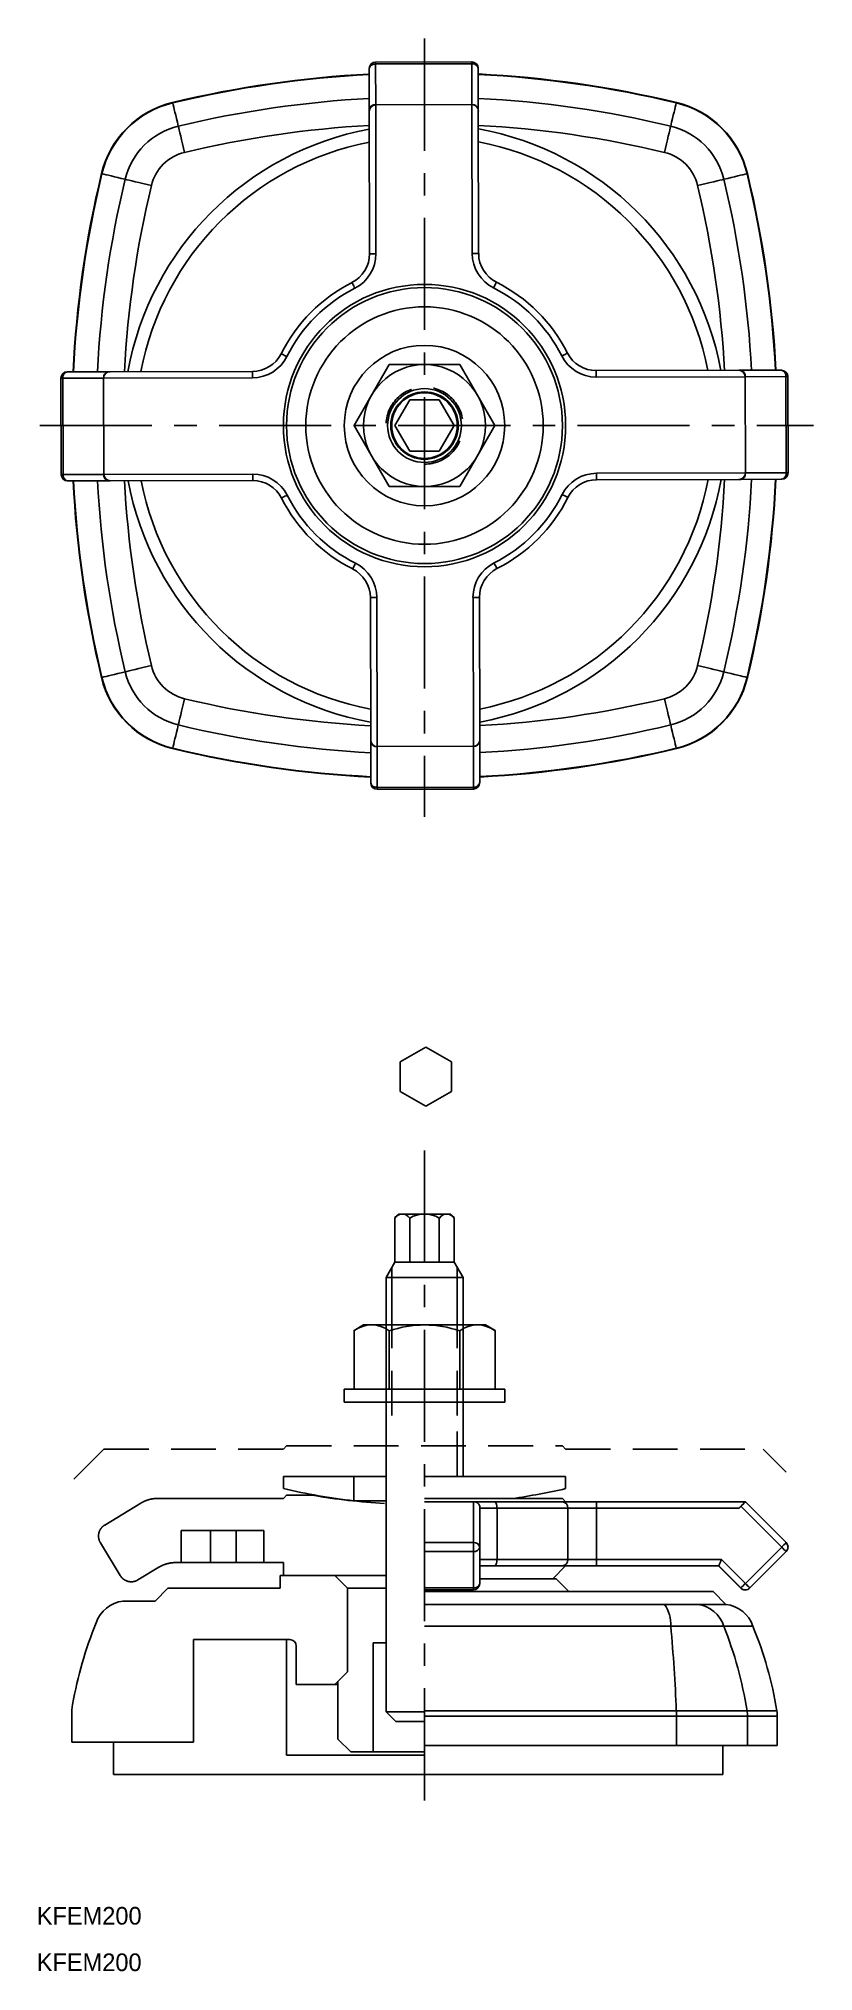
# Model space of a CAD drawing. Extents: x 15 to 235, y 13 to 561.
import ezdxf

# ---------------------------------------------------------------- set-up
doc = ezdxf.new("R2010")
doc.units = 0
doc.linetypes.add('CENTER', pattern=[50.8, 31.75, -6.35, 6.35, -6.35])
doc.linetypes.add('DASHED', pattern=[19.05, 12.7, -6.35])
doc.layers.get('0').update_dxf_attribs({"linetype": 'CONTINUOUS'})
doc.layers.add('CENTER', color=1, linetype='CENTER')
doc.styles.get("Standard").update_dxf_attribs({"font": 'txt', "oblique": 10})

msp = doc.modelspace()

# ---------------------------------------------------------------- linework, layer by layer
at = {"color": 7, "linetype": 'CONTINUOUS'}
for p, q in [((137.7, 554.39), (110.43, 554.32)), ((110.43, 554.29), (110.43, 554.32)), ((110.43, 554.19), (110.43, 554.29)), ((110.43, 554.02), (110.43, 554.19)), ((110.43, 553.79), (110.43, 554.02)), ((137.7, 553.85), (110.43, 553.79)), ((110.43, 553.79), (110.46, 542.22)), ((137.7, 554.35), (137.7, 554.39)), ((137.7, 554.25), (137.7, 554.35)), ((137.7, 554.08), (137.7, 554.25)), ((137.7, 553.85), (137.7, 554.08)), ((137.73, 542.28), (137.7, 553.85)), ((108.64, 540.93), (108.62, 552.5)), ((139.53, 552.57), (139.55, 541)), ((52.9, 542.88), (52.9, 542.88)), ((52.9, 542.88), (52.9, 542.88)), ((52.9, 542.88), (52.91, 542.87)), ((52.91, 542.87), (52.91, 542.85)), ((52.91, 542.85), (52.91, 542.84)), ((52.91, 542.84), (52.92, 542.82)), ((52.92, 542.82), (52.93, 542.79)), ((52.93, 542.79), (52.93, 542.76)), ((52.93, 542.76), (53.06, 542.23)), ((53.06, 542.23), (53.21, 541.6)), ((137.73, 542.28), (110.46, 542.22)), ((110.46, 542.22), (110.55, 500.02)), ((137.83, 500.08), (137.73, 542.28)), ((195.54, 542.23), (195.39, 541.6)), ((195.67, 542.76), (195.54, 542.23)), ((195.68, 542.82), (195.67, 542.79)), ((195.67, 542.79), (195.67, 542.76)), ((195.69, 542.85), (195.68, 542.84)), ((195.68, 542.84), (195.68, 542.82)), ((195.7, 542.88), (195.69, 542.88)), ((195.69, 542.88), (195.69, 542.87)), ((195.69, 542.87), (195.69, 542.85)), ((195.7, 542.88), (195.7, 542.88)), ((53.21, 541.6), (53.38, 540.9)), ((53.38, 540.9), (53.57, 540.11)), ((53.57, 540.11), (53.78, 539.25)), ((53.78, 539.25), (54, 538.3)), ((54, 538.3), (54.25, 537.27)), ((54.25, 537.27), (54.52, 536.17)), ((108.64, 540.4), (108.64, 540.93)), ((108.74, 500.02), (108.64, 540.4)), ((139.55, 540.47), (139.55, 541)), ((139.55, 540.47), (139.64, 500.09)), ((194.35, 537.27), (194.08, 536.17)), ((194.59, 538.3), (194.35, 537.27)), ((194.82, 539.25), (194.59, 538.3)), ((195.03, 540.11), (194.82, 539.25)), ((195.22, 540.9), (195.03, 540.11)), ((195.39, 541.6), (195.22, 540.9)), ((54.52, 536.17), (54.63, 535.69)), ((54.63, 535.69), (54.79, 535.05)), ((54.79, 535.05), (54.98, 534.26)), ((54.98, 534.26), (55.2, 533.34)), ((55.2, 533.34), (55.45, 532.3)), ((55.45, 532.3), (55.72, 531.18)), ((193.15, 532.3), (192.88, 531.18)), ((193.4, 533.34), (193.15, 532.3)), ((193.62, 534.26), (193.4, 533.34)), ((193.81, 535.05), (193.62, 534.26)), ((193.97, 535.69), (193.81, 535.05)), ((194.08, 536.17), (193.97, 535.69)), ((55.72, 531.18), (56, 529.98)), ((56, 529.98), (56.3, 528.74)), ((192.6, 529.98), (192.3, 528.74)), ((192.88, 531.18), (192.6, 529.98)), ((32.76, 522.74), (32.76, 522.74)), ((32.76, 522.74), (32.76, 522.74)), ((32.76, 522.74), (32.77, 522.73)), ((32.77, 522.73), (32.79, 522.73)), ((32.79, 522.73), (32.8, 522.73)), ((32.8, 522.73), (32.82, 522.72)), ((32.82, 522.72), (32.85, 522.72)), ((32.85, 522.72), (32.88, 522.71)), ((32.88, 522.71), (33.42, 522.58)), ((33.42, 522.58), (34.04, 522.43)), ((34.04, 522.43), (34.74, 522.26)), ((34.74, 522.26), (35.53, 522.07)), ((35.53, 522.07), (36.4, 521.86)), ((36.4, 521.86), (37.34, 521.64)), ((37.34, 521.64), (38.37, 521.39)), ((38.37, 521.39), (39.47, 521.12)), ((39.47, 521.12), (39.95, 521.01)), ((39.95, 521.01), (40.6, 520.86)), ((40.6, 520.86), (41.38, 520.67)), ((41.38, 520.67), (42.31, 520.44)), ((42.31, 520.44), (43.34, 520.2)), ((206.29, 520.44), (205.26, 520.2)), ((207.21, 520.67), (206.29, 520.44)), ((208, 520.86), (207.21, 520.67)), ((208.64, 521.01), (208, 520.86)), ((209.12, 521.12), (208.64, 521.01)), ((210.23, 521.39), (209.12, 521.12)), ((211.26, 521.64), (210.23, 521.39)), ((212.2, 521.86), (211.26, 521.64)), ((213.07, 522.07), (212.2, 521.86)), ((213.86, 522.26), (213.07, 522.07)), ((214.56, 522.43), (213.86, 522.26)), ((215.18, 522.58), (214.56, 522.43)), ((215.72, 522.71), (215.18, 522.58)), ((215.75, 522.72), (215.72, 522.71)), ((215.77, 522.72), (215.75, 522.72)), ((215.79, 522.73), (215.77, 522.72)), ((215.81, 522.73), (215.79, 522.73)), ((215.82, 522.73), (215.81, 522.73)), ((215.83, 522.74), (215.82, 522.73)), ((215.84, 522.74), (215.83, 522.74)), ((215.84, 522.74), (215.84, 522.74)), ((43.34, 520.2), (44.47, 519.93)), ((44.47, 519.93), (45.66, 519.64)), ((45.66, 519.64), (46.9, 519.34)), ((202.94, 519.64), (201.7, 519.34)), ((204.13, 519.93), (202.94, 519.64)), ((205.26, 520.2), (204.13, 519.93)), ((108.74, 500.02), (108.77, 500.02)), ((108.77, 500.02), (108.87, 500.02)), ((108.87, 500.02), (109.04, 500.02)), ((109.04, 500.02), (109.27, 500.02)), ((109.27, 500.02), (109.54, 500.02)), ((109.54, 500.02), (109.86, 500.02)), ((109.86, 500.02), (110.2, 500.02)), ((110.2, 500.02), (110.55, 500.02)), ((138.18, 500.08), (137.83, 500.08)), ((138.52, 500.08), (138.18, 500.08)), ((138.84, 500.09), (138.52, 500.08)), ((139.11, 500.09), (138.84, 500.09)), ((139.34, 500.09), (139.11, 500.09)), ((139.51, 500.09), (139.34, 500.09)), ((139.61, 500.09), (139.51, 500.09)), ((139.64, 500.09), (139.61, 500.09)), ((103.75, 491.89), (103.77, 491.86)), ((103.77, 491.86), (103.82, 491.76)), ((103.82, 491.76), (103.89, 491.61)), ((103.89, 491.61), (103.99, 491.41)), ((103.99, 491.41), (104.12, 491.17)), ((104.12, 491.17), (104.26, 490.89)), ((104.26, 490.89), (104.41, 490.58)), ((104.41, 490.58), (104.58, 490.27)), ((144.01, 490.67), (143.85, 490.35)), ((144.16, 490.98), (144.01, 490.67)), ((144.3, 491.26), (144.16, 490.98)), ((144.42, 491.5), (144.3, 491.26)), ((144.53, 491.71), (144.42, 491.5)), ((144.6, 491.86), (144.53, 491.71)), ((144.65, 491.95), (144.6, 491.86)), ((144.66, 491.98), (144.65, 491.95)), ((83.66, 471.71), (83.69, 471.69)), ((83.69, 471.69), (83.78, 471.64)), ((83.78, 471.64), (83.94, 471.57)), ((83.94, 471.57), (84.14, 471.47)), ((84.14, 471.47), (84.38, 471.34)), ((84.38, 471.34), (84.66, 471.2)), ((84.66, 471.2), (84.97, 471.05)), ((84.97, 471.05), (85.29, 470.89)), ((163.54, 471.23), (163.22, 471.07)), ((163.84, 471.38), (163.54, 471.23)), ((164.12, 471.52), (163.84, 471.38)), ((164.37, 471.65), (164.12, 471.52)), ((164.57, 471.75), (164.37, 471.65)), ((164.72, 471.83), (164.57, 471.75)), ((164.81, 471.87), (164.72, 471.83)), ((164.85, 471.89), (164.81, 471.87)), ((23.07, 466.57), (34.64, 466.59)), ((35.17, 466.6), (34.64, 466.59)), ((35.17, 466.6), (75.55, 466.69)), ((75.55, 466.69), (75.55, 466.65)), ((75.55, 466.65), (75.55, 466.55)), ((75.55, 466.55), (75.55, 466.38)), ((75.55, 466.38), (75.56, 466.15)), ((75.56, 466.15), (75.56, 465.88)), ((75.56, 465.88), (75.56, 465.56)), ((75.56, 465.56), (75.56, 465.22)), ((114.32, 468.62), (104.35, 451.34)), ((134.27, 468.62), (114.32, 468.62)), ((144.25, 451.34), (134.27, 468.62)), ((172.98, 466.91), (213.36, 467)), ((172.98, 466.91), (172.98, 466.87)), ((172.98, 466.87), (172.98, 466.77)), ((172.98, 466.77), (172.98, 466.6)), ((172.98, 466.6), (172.98, 466.37)), ((172.98, 466.37), (172.98, 466.1)), ((172.98, 466.1), (172.98, 465.78)), ((172.98, 465.78), (172.98, 465.44)), ((213.36, 467), (213.89, 467)), ((213.89, 467), (225.46, 467.02)), ((21.26, 464.75), (21.32, 437.47)), ((21.29, 464.75), (21.26, 464.75)), ((21.39, 464.75), (21.29, 464.75)), ((21.56, 464.75), (21.39, 464.75)), ((21.79, 464.75), (21.56, 464.75)), ((33.36, 464.77), (21.79, 464.75)), ((21.79, 464.75), (21.85, 437.47)), ((75.56, 464.87), (33.36, 464.77)), ((33.36, 464.77), (33.42, 437.5)), ((75.56, 465.22), (75.56, 464.87)), ((172.98, 465.44), (172.98, 465.09)), ((215.18, 465.18), (172.98, 465.09)), ((226.75, 465.21), (215.18, 465.18)), ((215.24, 437.91), (215.18, 465.18)), ((226.81, 437.94), (226.75, 465.21)), ((226.75, 465.21), (226.97, 465.21)), ((226.97, 465.21), (227.14, 465.21)), ((227.14, 465.21), (227.25, 465.21)), ((227.25, 465.21), (227.28, 465.21)), ((227.34, 437.94), (227.28, 465.21)), ((104.35, 451.34), (114.32, 434.07)), ((134.27, 434.07), (144.25, 451.34)), ((21.35, 437.47), (21.32, 437.47)), ((21.46, 437.47), (21.35, 437.47)), ((21.62, 437.47), (21.46, 437.47)), ((21.85, 437.47), (21.62, 437.47)), ((21.85, 437.47), (33.42, 437.5)), ((34.71, 435.69), (23.14, 435.66)), ((33.42, 437.5), (75.62, 437.6)), ((35.24, 435.69), (34.71, 435.69)), ((75.62, 435.78), (35.24, 435.69)), ((75.62, 437.24), (75.62, 437.6)), ((75.62, 436.9), (75.62, 437.24)), ((75.62, 436.59), (75.62, 436.9)), ((75.62, 436.31), (75.62, 436.59)), ((75.62, 436.08), (75.62, 436.31)), ((75.62, 435.92), (75.62, 436.08)), ((75.62, 435.81), (75.62, 435.92)), ((75.62, 435.78), (75.62, 435.81)), ((114.32, 434.07), (134.27, 434.07)), ((173.04, 437.82), (215.24, 437.91)), ((173.04, 437.46), (173.04, 437.82)), ((173.04, 437.12), (173.04, 437.46)), ((173.04, 436.81), (173.04, 437.12)), ((173.04, 436.53), (173.04, 436.81)), ((173.04, 436.3), (173.04, 436.53)), ((173.04, 436.14), (173.04, 436.3)), ((173.04, 436.03), (173.04, 436.14)), ((213.42, 436.09), (173.04, 436)), ((173.04, 436), (173.04, 436.03)), ((213.42, 436.09), (213.96, 436.09)), ((225.53, 436.12), (213.96, 436.09)), ((215.24, 437.91), (226.81, 437.94)), ((226.81, 437.94), (227.04, 437.94)), ((227.04, 437.94), (227.2, 437.94)), ((227.2, 437.94), (227.31, 437.94)), ((227.31, 437.94), (227.34, 437.94)), ((83.75, 430.8), (83.78, 430.81)), ((83.78, 430.81), (83.88, 430.86)), ((83.88, 430.86), (84.03, 430.93)), ((84.03, 430.93), (84.23, 431.04)), ((84.23, 431.04), (84.47, 431.16)), ((84.47, 431.16), (84.75, 431.3)), ((84.75, 431.3), (85.06, 431.46)), ((85.06, 431.46), (85.38, 431.62)), ((163.63, 431.63), (163.31, 431.79)), ((163.93, 431.48), (163.63, 431.63)), ((164.22, 431.34), (163.93, 431.48)), ((164.46, 431.22), (164.22, 431.34)), ((164.66, 431.12), (164.46, 431.22)), ((164.81, 431.04), (164.66, 431.12)), ((164.91, 430.99), (164.81, 431.04)), ((164.94, 430.98), (164.91, 430.99)), ((103.94, 410.7), (103.95, 410.74)), ((103.95, 410.74), (104, 410.83)), ((104, 410.83), (104.07, 410.98)), ((104.07, 410.98), (104.17, 411.18)), ((104.17, 411.18), (104.3, 411.43)), ((104.3, 411.43), (104.44, 411.71)), ((104.44, 411.71), (104.59, 412.01)), ((104.59, 412.01), (104.75, 412.33)), ((144.18, 412.1), (144.02, 412.42)), ((144.34, 411.8), (144.18, 412.1)), ((144.48, 411.52), (144.34, 411.8)), ((144.6, 411.27), (144.48, 411.52)), ((144.71, 411.07), (144.6, 411.27)), ((144.78, 410.92), (144.71, 411.07)), ((144.83, 410.83), (144.78, 410.92)), ((144.85, 410.8), (144.83, 410.83)), ((108.95, 402.6), (108.99, 402.6)), ((109.05, 362.22), (108.95, 402.6)), ((108.99, 402.6), (109.09, 402.6)), ((109.09, 402.6), (109.26, 402.6)), ((109.26, 402.6), (109.49, 402.6)), ((109.49, 402.6), (109.76, 402.6)), ((109.76, 402.6), (110.08, 402.6)), ((110.08, 402.6), (110.42, 402.6)), ((110.42, 402.6), (110.77, 402.6)), ((110.77, 402.6), (110.87, 360.4)), ((138.14, 360.46), (138.05, 402.66)), ((138.4, 402.66), (138.05, 402.66)), ((138.74, 402.66), (138.4, 402.66)), ((139.06, 402.66), (138.74, 402.66)), ((139.33, 402.67), (139.06, 402.66)), ((139.56, 402.67), (139.33, 402.67)), ((139.73, 402.67), (139.56, 402.67)), ((139.83, 402.67), (139.73, 402.67)), ((139.86, 402.67), (139.83, 402.67)), ((139.86, 402.67), (139.95, 362.29)), ((45.66, 383.05), (46.9, 383.34)), ((202.94, 383.05), (201.7, 383.34)), ((32.76, 379.95), (32.76, 379.95)), ((32.76, 379.95), (32.76, 379.95)), ((32.76, 379.95), (32.77, 379.95)), ((32.77, 379.95), (32.79, 379.95)), ((32.79, 379.95), (32.8, 379.96)), ((32.8, 379.96), (32.82, 379.96)), ((32.82, 379.96), (32.85, 379.97)), ((32.85, 379.97), (32.88, 379.97)), ((32.88, 379.97), (33.42, 380.1)), ((33.42, 380.1), (34.04, 380.25)), ((34.04, 380.25), (34.74, 380.42)), ((34.74, 380.42), (35.53, 380.61)), ((35.53, 380.61), (36.4, 380.82)), ((36.4, 380.82), (37.34, 381.05)), ((37.34, 381.05), (38.37, 381.29)), ((38.37, 381.29), (39.47, 381.56)), ((39.47, 381.56), (39.95, 381.68)), ((39.95, 381.68), (40.6, 381.83)), ((40.6, 381.83), (41.38, 382.02)), ((41.38, 382.02), (42.31, 382.24)), ((42.31, 382.24), (43.34, 382.49)), ((43.34, 382.49), (44.47, 382.76)), ((44.47, 382.76), (45.66, 383.05)), ((204.13, 382.76), (202.94, 383.05)), ((205.26, 382.49), (204.13, 382.76)), ((206.29, 382.24), (205.26, 382.49)), ((207.21, 382.02), (206.29, 382.24)), ((208, 381.83), (207.21, 382.02)), ((208.64, 381.68), (208, 381.83)), ((209.12, 381.56), (208.64, 381.68)), ((210.23, 381.29), (209.12, 381.56)), ((211.26, 381.05), (210.23, 381.29)), ((212.2, 380.82), (211.26, 381.05)), ((213.07, 380.61), (212.2, 380.82)), ((213.86, 380.42), (213.07, 380.61)), ((214.56, 380.25), (213.86, 380.42)), ((215.18, 380.1), (214.56, 380.25)), ((215.72, 379.97), (215.18, 380.1)), ((215.75, 379.97), (215.72, 379.97)), ((215.77, 379.96), (215.75, 379.97)), ((215.79, 379.96), (215.77, 379.96)), ((215.81, 379.95), (215.79, 379.96)), ((215.82, 379.95), (215.81, 379.95)), ((215.83, 379.95), (215.82, 379.95)), ((215.84, 379.95), (215.83, 379.95)), ((215.84, 379.95), (215.84, 379.95)), ((55.72, 371.51), (56, 372.7)), ((56, 372.7), (56.3, 373.94)), ((192.6, 372.7), (192.3, 373.94)), ((192.88, 371.51), (192.6, 372.7)), ((54.52, 366.52), (54.63, 367)), ((54.63, 367), (54.79, 367.64)), ((54.79, 367.64), (54.98, 368.43)), ((54.98, 368.43), (55.2, 369.35)), ((55.2, 369.35), (55.45, 370.38)), ((55.45, 370.38), (55.72, 371.51)), ((193.15, 370.38), (192.88, 371.51)), ((193.4, 369.35), (193.15, 370.38)), ((193.62, 368.43), (193.4, 369.35)), ((193.81, 367.64), (193.62, 368.43)), ((193.97, 367), (193.81, 367.64)), ((194.08, 366.52), (193.97, 367)), ((53.21, 361.08), (53.38, 361.79)), ((53.38, 361.79), (53.57, 362.57)), ((53.57, 362.57), (53.78, 363.44)), ((53.78, 363.44), (54, 364.39)), ((54, 364.39), (54.25, 365.41)), ((54.25, 365.41), (54.52, 366.52)), ((109.05, 362.22), (109.05, 361.68)), ((109.07, 350.11), (109.05, 361.68)), ((139.95, 362.29), (139.96, 361.75)), ((139.96, 361.75), (139.98, 350.18)), ((194.35, 365.41), (194.08, 366.52)), ((194.59, 364.39), (194.35, 365.41)), ((194.82, 363.44), (194.59, 364.39)), ((195.03, 362.57), (194.82, 363.44)), ((195.22, 361.79), (195.03, 362.57)), ((195.39, 361.08), (195.22, 361.79)), ((52.9, 359.81), (52.91, 359.82)), ((52.9, 359.8), (52.9, 359.81)), ((52.9, 359.8), (52.9, 359.8)), ((52.91, 359.85), (52.92, 359.87)), ((52.91, 359.83), (52.91, 359.85)), ((52.91, 359.82), (52.91, 359.83)), ((52.92, 359.87), (52.93, 359.89)), ((52.93, 359.92), (53.06, 360.46)), ((52.93, 359.89), (52.93, 359.92)), ((53.06, 360.46), (53.21, 361.08)), ((110.87, 360.4), (138.14, 360.46)), ((110.87, 360.4), (110.89, 348.83)), ((138.17, 348.89), (138.14, 360.46)), ((195.54, 360.46), (195.39, 361.08)), ((195.67, 359.92), (195.54, 360.46)), ((195.67, 359.89), (195.67, 359.92)), ((195.68, 359.87), (195.67, 359.89)), ((195.68, 359.85), (195.68, 359.87)), ((195.69, 359.83), (195.68, 359.85)), ((195.69, 359.82), (195.69, 359.83)), ((195.69, 359.81), (195.69, 359.82)), ((195.7, 359.8), (195.69, 359.81)), ((195.7, 359.8), (195.7, 359.8)), ((110.89, 348.83), (138.17, 348.89)), ((110.89, 348.83), (110.89, 348.61)), ((110.89, 348.61), (110.89, 348.44)), ((110.89, 348.44), (110.9, 348.33)), ((110.9, 348.3), (138.17, 348.36)), ((110.9, 348.33), (110.9, 348.3)), ((138.17, 348.89), (138.17, 348.67)), ((138.17, 348.67), (138.17, 348.5)), ((138.17, 348.5), (138.17, 348.4)), ((138.17, 348.4), (138.17, 348.36)), ((84.3, 150.14), (84.3, 153.59)), ((84.3, 153.59), (104.3, 153.59)), ((104.3, 153.59), (104.3, 146.68)), ((104.3, 153.59), (113.39, 153.59)), ((164.3, 153.59), (124.3, 153.59)), ((164.3, 150.14), (164.3, 153.59)), ((85.21, 148.26), (84.3, 147.35)), ((85.21, 148.26), (92.48, 148.26)), ((92.48, 148.26), (93.54, 148.26)), ((33.65, 139.81), (43.92, 146.03)), ((84.3, 147.35), (48.63, 147.35)), ((104.3, 146.68), (113.39, 146.68)), ((124.3, 147.32), (163.39, 147.32)), ((124.3, 146.42), (138.14, 146.42)), ((138.17, 134.84), (138.14, 146.42)), ((138.14, 146.42), (144.02, 146.42)), ((139.96, 145.13), (139.98, 133.56)), ((144.85, 144.6), (139.96, 144.6)), ((144.18, 146.38), (144.02, 146.42)), ((144.02, 146.42), (163.31, 146.42)), ((144.34, 146.28), (144.18, 146.38)), ((144.48, 146.11), (144.34, 146.28)), ((144.6, 145.88), (144.48, 146.11)), ((144.71, 145.61), (144.6, 145.88)), ((144.78, 145.29), (144.71, 145.61)), ((144.83, 144.95), (144.78, 145.29)), ((144.85, 144.6), (144.83, 144.95)), ((144.85, 130.05), (144.85, 144.6)), ((164.94, 144.6), (144.85, 144.6)), ((163.31, 146.42), (173.04, 146.42)), ((164.3, 146.42), (163.39, 147.32)), ((164.94, 130.05), (164.94, 144.6)), ((173.04, 144.6), (164.94, 144.6)), ((173.04, 146.42), (215.24, 146.42)), ((173.04, 130.05), (173.04, 144.6)), ((213.42, 144.6), (173.04, 144.6)), ((213.42, 144.6), (213.96, 145.13)), ((225.53, 133.56), (213.96, 145.13)), ((215.24, 146.42), (226.81, 134.84)), ((55.37, 138.26), (78.75, 138.26)), ((55.37, 138.26), (55.37, 129.17)), ((63.61, 138.26), (63.61, 129.17)), ((70.88, 138.26), (70.88, 129.17)), ((78.75, 129.17), (78.75, 138.26)), ((38.08, 125.48), (32.42, 134.81)), ((124.3, 134.84), (138.17, 134.84)), ((138.17, 132.27), (124.3, 132.27)), ((138.14, 121.99), (138.17, 132.27)), ((139.98, 133.56), (139.96, 123.27)), ((215.24, 123.27), (225.53, 133.56)), ((226.81, 132.27), (216.52, 121.99)), ((49, 127.85), (43.08, 124.26)), ((53.71, 129.17), (55.37, 129.17)), ((55.23, 129.17), (63.61, 129.17)), ((63.61, 129.17), (70.88, 129.17)), ((70.88, 129.17), (78.86, 129.17)), ((78.75, 129.17), (84.3, 129.17)), ((84.3, 125.53), (84.3, 129.17)), ((139.97, 130.05), (144.85, 130.05)), ((144.02, 128.23), (139.97, 128.23)), ((144.18, 128.27), (144.02, 128.23)), ((163.31, 128.23), (144.02, 128.23)), ((144.34, 128.37), (144.18, 128.27)), ((144.48, 128.54), (144.34, 128.37)), ((144.6, 128.77), (144.48, 128.54)), ((144.71, 129.04), (144.6, 128.77)), ((144.78, 129.36), (144.71, 129.04)), ((144.83, 129.7), (144.78, 129.36)), ((144.85, 130.05), (144.83, 129.7)), ((144.85, 130.05), (164.94, 130.05)), ((160.66, 124.6), (164.3, 128.23)), ((173.04, 128.23), (163.31, 128.23)), ((164.94, 130.05), (173.04, 130.05)), ((173.04, 130.05), (208.47, 130.05)), ((207.71, 128.23), (173.04, 128.23)), ((207.65, 128.23), (213.89, 121.99)), ((213.95, 121.99), (207.71, 128.23)), ((208.47, 130.05), (215.24, 123.27)), ((47.94, 118.26), (51.57, 121.89)), ((51.57, 121.89), (83.39, 121.89)), ((83.39, 121.89), (83.39, 125.53)), ((113.39, 125.53), (83.39, 125.53)), ((84.3, 125.53), (113.39, 125.53)), ((98.84, 125.53), (102.48, 121.89)), ((102.48, 121.89), (102.48, 98.26)), ((102.48, 121.89), (113.39, 121.89)), ((124.3, 121.99), (138.14, 121.99)), ((124.3, 121.46), (138.14, 121.46)), ((124.3, 120.96), (206.12, 120.96)), ((139.96, 124.6), (161.57, 124.6)), ((165.21, 120.96), (161.57, 124.6)), ((209.75, 117.32), (206.12, 120.96)), ((213.89, 121.99), (213.95, 121.99)), ((215.18, 121.46), (215.24, 121.46)), ((47.94, 118.26), (38.84, 118.26)), ((124.3, 117.32), (192.3, 117.32)), ((192.3, 117.32), (201.7, 117.32)), ((209.75, 117.32), (201.7, 117.32)), ((124.3, 111.14), (194.08, 111.14)), ((194.08, 111.14), (209.12, 111.14)), ((217.39, 111.14), (209.12, 111.14)), ((86.12, 107.35), (58.84, 107.35)), ((58.84, 107.35), (58.84, 78.26)), ((63.39, 107.35), (85.21, 107.35)), ((85.21, 107.35), (85.21, 74.62)), ((87.94, 94.62), (87.94, 105.53)), ((109.75, 106.44), (113.39, 106.44)), ((109.75, 106.44), (109.75, 75.53)), ((87.94, 94.62), (98.84, 94.62)), ((98.84, 94.62), (102.48, 98.26)), ((99.75, 94.62), (98.84, 94.62)), ((99.75, 79.17), (99.75, 95.53)), ((24.3, 78.26), (24.3, 85.84)), ((116.19, 84.1), (113.39, 86.9)), ((113.39, 86.9), (124.3, 86.9)), ((116.19, 84.1), (124.3, 84.1)), ((124.3, 87.17), (195.67, 87.17)), ((124.3, 85.68), (195.7, 85.68)), ((195.67, 87.17), (215.72, 87.17)), ((195.7, 77.32), (195.7, 85.68)), ((195.7, 85.68), (215.84, 85.68)), ((224.18, 87.17), (215.72, 87.17)), ((215.84, 77.32), (215.84, 85.68)), ((224.3, 85.68), (215.84, 85.68)), ((224.3, 77.32), (224.3, 85.68)), ((24.3, 78.26), (58.84, 78.26)), ((36.12, 69.17), (36.12, 78.26)), ((99.75, 79.17), (103.39, 75.53)), ((124.3, 77.32), (195.7, 77.32)), ((195.7, 77.32), (215.84, 77.32)), ((224.3, 77.32), (215.84, 77.32)), ((124.3, 74.62), (85.21, 74.62)), ((103.39, 75.53), (109.75, 75.53)), ((109.75, 75.53), (124.3, 75.53)), ((39.75, 69.17), (36.12, 69.17)), ((45.68, 69.17), (39.75, 69.17)), ((48.7, 69.17), (45.68, 69.17)), ((57.03, 69.17), (48.7, 69.17)), ((57.03, 69.17), (124.3, 69.17)), ((117.03, 69.17), (115.41, 69.17))]:
    msp.add_line(p, q, dxfattribs=at)
for p, q in [((120.1, 458.66), (115.9, 451.38)), ((128.5, 458.66), (120.1, 458.66)), ((132.7, 451.38), (128.5, 458.66)), ((115.9, 451.38), (120.1, 444.11)), ((128.5, 444.11), (132.7, 451.38)), ((120.1, 444.11), (128.5, 444.11)), ((124.64, 275.26), (117.36, 271.06)), ((131.91, 271.06), (124.64, 275.26)), ((117.36, 271.06), (117.36, 262.66)), ((131.91, 262.66), (131.91, 271.06)), ((117.36, 262.66), (124.64, 258.47)), ((124.64, 258.47), (131.91, 262.66)), ((117.03, 227.93), (115.9, 226.98)), ((115.9, 226.98), (115.9, 214.29)), ((131.57, 227.93), (117.03, 227.93)), ((120.1, 226.8), (120.1, 214.29)), ((128.5, 226.8), (128.5, 214.29)), ((131.57, 227.93), (132.7, 226.98)), ((132.7, 226.98), (132.7, 214.29)), ((113.39, 209.94), (115.9, 214.29)), ((132.7, 214.29), (115.9, 214.29)), ((135.21, 209.94), (132.7, 214.29)), ((113.39, 209.94), (113.39, 196.51)), ((135.21, 209.94), (113.39, 209.94)), ((113.39, 170.84), (113.39, 209.94)), ((135.21, 209.94), (135.21, 196.51)), ((135.21, 170.84), (135.21, 209.94)), ((104.32, 194.97), (106.99, 196.51)), ((104.32, 178.33), (104.32, 194.97)), ((106.99, 196.51), (124.3, 196.51)), ((114.31, 194.8), (114.31, 178.33)), ((141.6, 196.51), (124.3, 196.51)), ((134.29, 194.8), (134.29, 178.33)), ((144.28, 194.97), (141.6, 196.51)), ((144.28, 178.33), (144.28, 194.97)), ((101.57, 174.59), (101.57, 178.33)), ((101.57, 178.33), (147.03, 178.33)), ((144.28, 178.33), (104.32, 178.33)), ((104.32, 178.33), (124.3, 178.33)), ((144.28, 178.33), (124.3, 178.33)), ((147.03, 174.59), (147.03, 178.33)), ((147.03, 174.59), (101.57, 174.59)), ((113.39, 86.9), (113.39, 170.84)), ((135.21, 153.59), (135.21, 170.84)), ((208.85, 77.32), (208.85, 69.17)), ((124.3, 69.17), (208.85, 69.17))]:
    msp.add_line(p, q)
at = {"color": 3, "linetype": 'DASHED'}
for p, q in [((115.03, 212.77), (115.03, 196.51)), ((115.03, 170.84), (115.03, 212.77)), ((133.57, 212.77), (133.57, 196.51)), ((133.57, 170.84), (133.57, 212.77)), ((133.57, 153.59), (133.57, 170.84)), ((24.95, 152.83), (33.42, 161.31)), ((33.42, 161.31), (84.3, 161.31)), ((85.21, 162.21), (84.3, 161.31)), ((85.21, 162.21), (163.39, 162.21)), ((164.3, 161.31), (163.39, 162.21)), ((164.3, 161.31), (215.24, 161.31)), ((220.28, 161.31), (226.81, 154.77))]:
    msp.add_line(p, q, dxfattribs=at)
at = {"color": 7, "linetype": 'CONTINUOUS'}
for points in [[(48.64, 147.35, 0), (48.6, 147.35, 0), (48.56, 147.35, 0), (48.52, 147.35, 0), (48.48, 147.35, 0), (48.44, 147.34, 0), (48.4, 147.34, 0), (48.37, 147.34, 0), (48.33, 147.34, 0), (48.29, 147.34, 0), (48.25, 147.34, 0), (48.21, 147.34, 0), (48.17, 147.33, 0), (48.13, 147.33, 0), (48.09, 147.33, 0), (48.06, 147.33, 0), (48.02, 147.33, 0), (47.98, 147.32, 0), (47.94, 147.32, 0), (47.9, 147.32, 0), (47.86, 147.31, 0), (47.82, 147.31, 0), (47.79, 147.31, 0), (47.75, 147.3, 0), (47.71, 147.3, 0), (47.67, 147.3, 0), (47.63, 147.29, 0), (47.59, 147.29, 0), (47.55, 147.28, 0), (47.52, 147.28, 0), (47.48, 147.27, 0), (47.44, 147.27, 0), (47.4, 147.26, 0), (47.36, 147.26, 0), (47.32, 147.25, 0), (47.29, 147.25, 0), (47.25, 147.24, 0), (47.21, 147.23, 0), (47.17, 147.23, 0), (47.13, 147.22, 0), (47.1, 147.22, 0), (47.06, 147.21, 0), (47.02, 147.2, 0), (46.98, 147.19, 0), (46.94, 147.19, 0), (46.9, 147.18, 0), (46.87, 147.17, 0), (46.83, 147.17, 0), (46.79, 147.16, 0), (46.75, 147.15, 0), (46.72, 147.14, 0), (46.68, 147.13, 0), (46.64, 147.12, 0), (46.6, 147.12, 0), (46.56, 147.11, 0), (46.53, 147.1, 0), (46.49, 147.09, 0), (46.45, 147.08, 0), (46.41, 147.07, 0), (46.38, 147.06, 0), (46.34, 147.05, 0), (46.3, 147.04, 0), (46.26, 147.03, 0), (46.23, 147.02, 0), (46.19, 147.01, 0), (46.15, 147, 0), (46.11, 146.99, 0), (46.08, 146.98, 0), (46.04, 146.97, 0), (46, 146.96, 0), (45.97, 146.95, 0), (45.93, 146.93, 0), (45.89, 146.92, 0), (45.86, 146.91, 0), (45.82, 146.9, 0), (45.78, 146.89, 0), (45.75, 146.87, 0), (45.71, 146.86, 0), (45.67, 146.85, 0), (45.64, 146.84, 0), (45.6, 146.82, 0), (45.56, 146.81, 0), (45.53, 146.8, 0), (45.49, 146.78, 0), (45.45, 146.77, 0), (45.42, 146.76, 0), (45.38, 146.74, 0), (45.34, 146.73, 0), (45.31, 146.72, 0), (45.27, 146.7, 0), (45.24, 146.69, 0), (45.2, 146.67, 0), (45.17, 146.66, 0), (45.13, 146.64, 0), (45.09, 146.63, 0), (45.06, 146.61, 0), (45.02, 146.6, 0), (44.99, 146.58, 0), (44.95, 146.57, 0), (44.92, 146.55, 0), (44.88, 146.54, 0), (44.85, 146.52, 0), (44.81, 146.5, 0), (44.78, 146.49, 0), (44.74, 146.47, 0), (44.71, 146.45, 0), (44.67, 146.44, 0), (44.64, 146.42, 0), (44.6, 146.4, 0), (44.57, 146.39, 0), (44.53, 146.37, 0), (44.5, 146.35, 0), (44.46, 146.33, 0), (44.43, 146.31, 0), (44.39, 146.3, 0), (44.36, 146.28, 0), (44.33, 146.26, 0), (44.29, 146.24, 0), (44.26, 146.22, 0), (44.22, 146.2, 0), (44.19, 146.19, 0), (44.16, 146.17, 0), (44.12, 146.15, 0), (44.09, 146.13, 0), (44.06, 146.11, 0), (44.02, 146.09, 0), (43.99, 146.07, 0), (43.96, 146.05, 0), (43.92, 146.03, 0)], [(213.43, 144.6, 0), (213.45, 144.62, 0), (213.47, 144.64, 0), (213.49, 144.66, 0), (213.52, 144.69, 0), (213.54, 144.71, 0), (213.56, 144.73, 0), (213.58, 144.75, 0), (213.61, 144.77, 0), (213.63, 144.8, 0), (213.65, 144.82, 0), (213.67, 144.84, 0), (213.69, 144.86, 0), (213.72, 144.89, 0), (213.74, 144.91, 0), (213.76, 144.93, 0), (213.78, 144.95, 0), (213.8, 144.97, 0), (213.83, 144.99, 0), (213.85, 145.02, 0), (213.87, 145.04, 0), (213.89, 145.06, 0), (213.91, 145.08, 0), (213.93, 145.1, 0), (213.95, 145.12, 0), (213.98, 145.15, 0), (214, 145.17, 0), (214.02, 145.19, 0), (214.04, 145.21, 0), (214.06, 145.23, 0), (214.08, 145.25, 0), (214.1, 145.27, 0), (214.12, 145.29, 0), (214.14, 145.31, 0), (214.16, 145.33, 0), (214.18, 145.35, 0), (214.2, 145.37, 0), (214.22, 145.39, 0), (214.24, 145.41, 0), (214.26, 145.43, 0), (214.28, 145.45, 0), (214.3, 145.47, 0), (214.32, 145.49, 0), (214.34, 145.51, 0), (214.36, 145.53, 0), (214.38, 145.55, 0), (214.4, 145.57, 0), (214.42, 145.59, 0), (214.44, 145.61, 0), (214.46, 145.63, 0), (214.47, 145.64, 0), (214.49, 145.66, 0), (214.51, 145.68, 0), (214.53, 145.7, 0), (214.54, 145.72, 0), (214.56, 145.73, 0), (214.58, 145.75, 0), (214.6, 145.77, 0), (214.61, 145.78, 0), (214.63, 145.8, 0), (214.65, 145.82, 0), (214.66, 145.83, 0), (214.68, 145.85, 0), (214.7, 145.87, 0), (214.71, 145.88, 0), (214.73, 145.9, 0), (214.74, 145.91, 0), (214.76, 145.93, 0), (214.77, 145.94, 0), (214.79, 145.96, 0), (214.8, 145.97, 0), (214.82, 145.99, 0), (214.83, 146, 0), (214.85, 146.02, 0), (214.86, 146.03, 0), (214.87, 146.04, 0), (214.89, 146.06, 0), (214.9, 146.07, 0), (214.91, 146.08, 0), (214.92, 146.1, 0), (214.94, 146.11, 0), (214.95, 146.12, 0), (214.96, 146.13, 0), (214.97, 146.14, 0), (214.98, 146.16, 0), (215, 146.17, 0), (215.01, 146.18, 0), (215.02, 146.19, 0), (215.03, 146.2, 0), (215.04, 146.21, 0), (215.05, 146.22, 0), (215.06, 146.23, 0), (215.07, 146.24, 0), (215.08, 146.25, 0), (215.09, 146.26, 0), (215.1, 146.27, 0), (215.1, 146.28, 0), (215.11, 146.28, 0), (215.12, 146.29, 0), (215.13, 146.3, 0), (215.14, 146.31, 0), (215.14, 146.32, 0), (215.15, 146.32, 0), (215.16, 146.33, 0), (215.16, 146.34, 0), (215.17, 146.34, 0), (215.18, 146.35, 0), (215.18, 146.35, 0), (215.19, 146.36, 0), (215.19, 146.37, 0), (215.2, 146.37, 0), (215.2, 146.38, 0), (215.21, 146.38, 0), (215.21, 146.38, 0), (215.22, 146.39, 0), (215.22, 146.39, 0), (215.22, 146.4, 0), (215.23, 146.4, 0), (215.23, 146.4, 0), (215.23, 146.4, 0), (215.23, 146.41, 0), (215.23, 146.41, 0), (215.24, 146.41, 0), (215.24, 146.41, 0), (215.24, 146.41, 0), (215.24, 146.41, 0), (215.24, 146.41, 0), (215.24, 146.41, 0), (215.24, 146.41, 0)], [(33.65, 139.81, 0), (33.61, 139.78, 0), (33.58, 139.76, 0), (33.54, 139.74, 0), (33.5, 139.71, 0), (33.47, 139.69, 0), (33.43, 139.66, 0), (33.39, 139.63, 0), (33.36, 139.61, 0), (33.32, 139.58, 0), (33.29, 139.55, 0), (33.25, 139.53, 0), (33.22, 139.5, 0), (33.18, 139.47, 0), (33.15, 139.44, 0), (33.11, 139.41, 0), (33.08, 139.38, 0), (33.05, 139.35, 0), (33.02, 139.32, 0), (32.98, 139.29, 0), (32.95, 139.26, 0), (32.92, 139.22, 0), (32.89, 139.19, 0), (32.86, 139.16, 0), (32.83, 139.13, 0), (32.8, 139.09, 0), (32.77, 139.06, 0), (32.74, 139.03, 0), (32.71, 138.99, 0), (32.69, 138.96, 0), (32.66, 138.92, 0), (32.63, 138.89, 0), (32.61, 138.85, 0), (32.58, 138.81, 0), (32.55, 138.78, 0), (32.53, 138.74, 0), (32.5, 138.7, 0), (32.48, 138.67, 0), (32.45, 138.63, 0), (32.43, 138.59, 0), (32.41, 138.55, 0), (32.39, 138.51, 0), (32.36, 138.47, 0), (32.34, 138.44, 0), (32.32, 138.4, 0), (32.3, 138.36, 0), (32.28, 138.32, 0), (32.26, 138.28, 0), (32.24, 138.24, 0), (32.22, 138.2, 0), (32.21, 138.15, 0), (32.19, 138.11, 0), (32.17, 138.07, 0), (32.15, 138.03, 0), (32.14, 137.99, 0), (32.12, 137.95, 0), (32.11, 137.91, 0), (32.09, 137.86, 0), (32.08, 137.82, 0), (32.06, 137.78, 0), (32.05, 137.74, 0), (32.04, 137.69, 0), (32.03, 137.65, 0), (32.02, 137.61, 0), (32, 137.56, 0), (31.99, 137.52, 0), (31.98, 137.48, 0), (31.98, 137.43, 0), (31.97, 137.39, 0), (31.96, 137.35, 0), (31.95, 137.3, 0), (31.94, 137.26, 0), (31.94, 137.21, 0), (31.93, 137.17, 0), (31.93, 137.13, 0), (31.92, 137.08, 0), (31.92, 137.04, 0), (31.91, 136.99, 0), (31.91, 136.95, 0), (31.91, 136.9, 0), (31.9, 136.86, 0), (31.9, 136.81, 0), (31.9, 136.77, 0), (31.9, 136.72, 0), (31.9, 136.68, 0), (31.9, 136.64, 0), (31.9, 136.59, 0), (31.9, 136.55, 0), (31.91, 136.5, 0), (31.91, 136.46, 0), (31.91, 136.41, 0), (31.92, 136.37, 0), (31.92, 136.32, 0), (31.92, 136.28, 0), (31.93, 136.23, 0), (31.94, 136.19, 0), (31.94, 136.15, 0), (31.95, 136.1, 0), (31.96, 136.06, 0), (31.96, 136.01, 0), (31.97, 135.97, 0), (31.98, 135.93, 0), (31.99, 135.88, 0), (32, 135.84, 0), (32.01, 135.8, 0), (32.02, 135.75, 0), (32.04, 135.71, 0), (32.05, 135.67, 0), (32.06, 135.63, 0), (32.08, 135.58, 0), (32.09, 135.54, 0), (32.1, 135.5, 0), (32.12, 135.46, 0), (32.13, 135.41, 0), (32.15, 135.37, 0), (32.17, 135.33, 0), (32.18, 135.29, 0), (32.2, 135.25, 0), (32.22, 135.21, 0), (32.24, 135.17, 0), (32.26, 135.13, 0), (32.28, 135.09, 0), (32.3, 135.05, 0), (32.32, 135.01, 0), (32.34, 134.97, 0), (32.36, 134.93, 0), (32.38, 134.89, 0), (32.4, 134.85, 0), (32.43, 134.81, 0)], [(53.72, 129.16, 0), (53.68, 129.16, 0), (53.64, 129.16, 0), (53.6, 129.16, 0), (53.56, 129.16, 0), (53.52, 129.16, 0), (53.49, 129.16, 0), (53.45, 129.16, 0), (53.41, 129.16, 0), (53.37, 129.16, 0), (53.33, 129.16, 0), (53.29, 129.15, 0), (53.25, 129.15, 0), (53.21, 129.15, 0), (53.18, 129.15, 0), (53.14, 129.15, 0), (53.1, 129.14, 0), (53.06, 129.14, 0), (53.02, 129.14, 0), (52.98, 129.13, 0), (52.94, 129.13, 0), (52.91, 129.13, 0), (52.87, 129.12, 0), (52.83, 129.12, 0), (52.79, 129.12, 0), (52.75, 129.11, 0), (52.71, 129.11, 0), (52.67, 129.1, 0), (52.64, 129.1, 0), (52.6, 129.1, 0), (52.56, 129.09, 0), (52.52, 129.09, 0), (52.48, 129.08, 0), (52.44, 129.08, 0), (52.41, 129.07, 0), (52.37, 129.06, 0), (52.33, 129.06, 0), (52.29, 129.05, 0), (52.25, 129.05, 0), (52.21, 129.04, 0), (52.18, 129.03, 0), (52.14, 129.03, 0), (52.1, 129.02, 0), (52.06, 129.01, 0), (52.02, 129.01, 0), (51.99, 129, 0), (51.95, 128.99, 0), (51.91, 128.98, 0), (51.87, 128.98, 0), (51.83, 128.97, 0), (51.8, 128.96, 0), (51.76, 128.95, 0), (51.72, 128.94, 0), (51.68, 128.93, 0), (51.65, 128.93, 0), (51.61, 128.92, 0), (51.57, 128.91, 0), (51.53, 128.9, 0), (51.49, 128.89, 0), (51.46, 128.88, 0), (51.42, 128.87, 0), (51.38, 128.86, 0), (51.35, 128.85, 0), (51.31, 128.84, 0), (51.27, 128.83, 0), (51.23, 128.82, 0), (51.2, 128.81, 0), (51.16, 128.8, 0), (51.12, 128.79, 0), (51.08, 128.78, 0), (51.05, 128.76, 0), (51.01, 128.75, 0), (50.97, 128.74, 0), (50.94, 128.73, 0), (50.9, 128.72, 0), (50.86, 128.71, 0), (50.83, 128.69, 0), (50.79, 128.68, 0), (50.75, 128.67, 0), (50.72, 128.66, 0), (50.68, 128.64, 0), (50.64, 128.63, 0), (50.61, 128.62, 0), (50.57, 128.6, 0), (50.53, 128.59, 0), (50.5, 128.58, 0), (50.46, 128.56, 0), (50.43, 128.55, 0), (50.39, 128.53, 0), (50.35, 128.52, 0), (50.32, 128.51, 0), (50.28, 128.49, 0), (50.25, 128.48, 0), (50.21, 128.46, 0), (50.17, 128.45, 0), (50.14, 128.43, 0), (50.1, 128.42, 0), (50.07, 128.4, 0), (50.03, 128.39, 0), (50, 128.37, 0), (49.96, 128.35, 0), (49.93, 128.34, 0), (49.89, 128.32, 0), (49.86, 128.3, 0), (49.82, 128.29, 0), (49.79, 128.27, 0), (49.75, 128.25, 0), (49.72, 128.24, 0), (49.68, 128.22, 0), (49.65, 128.2, 0), (49.61, 128.19, 0), (49.58, 128.17, 0), (49.54, 128.15, 0), (49.51, 128.13, 0), (49.48, 128.12, 0), (49.44, 128.1, 0), (49.41, 128.08, 0), (49.37, 128.06, 0), (49.34, 128.04, 0), (49.31, 128.02, 0), (49.27, 128, 0), (49.24, 127.99, 0), (49.2, 127.97, 0), (49.17, 127.95, 0), (49.14, 127.93, 0), (49.1, 127.91, 0), (49.07, 127.89, 0), (49.04, 127.87, 0), (49, 127.85, 0)], [(207.71, 128.23, 0), (207.71, 128.23, 0), (207.71, 128.23, 0), (207.71, 128.23, 0), (207.71, 128.24, 0), (207.71, 128.24, 0), (207.71, 128.24, 0), (207.71, 128.24, 0), (207.71, 128.24, 0), (207.72, 128.24, 0), (207.72, 128.25, 0), (207.72, 128.25, 0), (207.72, 128.25, 0), (207.72, 128.26, 0), (207.72, 128.26, 0), (207.72, 128.26, 0), (207.73, 128.27, 0), (207.73, 128.27, 0), (207.73, 128.28, 0), (207.73, 128.28, 0), (207.73, 128.29, 0), (207.74, 128.29, 0), (207.74, 128.3, 0), (207.74, 128.3, 0), (207.74, 128.31, 0), (207.75, 128.32, 0), (207.75, 128.32, 0), (207.75, 128.33, 0), (207.76, 128.34, 0), (207.76, 128.35, 0), (207.76, 128.35, 0), (207.77, 128.36, 0), (207.77, 128.37, 0), (207.77, 128.38, 0), (207.78, 128.39, 0), (207.78, 128.4, 0), (207.78, 128.41, 0), (207.79, 128.42, 0), (207.79, 128.43, 0), (207.8, 128.44, 0), (207.8, 128.45, 0), (207.81, 128.46, 0), (207.81, 128.47, 0), (207.81, 128.48, 0), (207.82, 128.49, 0), (207.82, 128.5, 0), (207.83, 128.51, 0), (207.83, 128.53, 0), (207.84, 128.54, 0), (207.84, 128.55, 0), (207.85, 128.56, 0), (207.86, 128.58, 0), (207.86, 128.59, 0), (207.87, 128.6, 0), (207.87, 128.62, 0), (207.88, 128.63, 0), (207.88, 128.65, 0), (207.89, 128.66, 0), (207.9, 128.67, 0), (207.9, 128.69, 0), (207.91, 128.7, 0), (207.91, 128.72, 0), (207.92, 128.73, 0), (207.93, 128.75, 0), (207.93, 128.77, 0), (207.94, 128.78, 0), (207.95, 128.8, 0), (207.95, 128.81, 0), (207.96, 128.83, 0), (207.97, 128.85, 0), (207.97, 128.86, 0), (207.98, 128.88, 0), (207.99, 128.9, 0), (208, 128.91, 0), (208, 128.93, 0), (208.01, 128.95, 0), (208.02, 128.97, 0), (208.03, 128.99, 0), (208.03, 129, 0), (208.04, 129.02, 0), (208.05, 129.04, 0), (208.06, 129.06, 0), (208.06, 129.08, 0), (208.07, 129.1, 0), (208.08, 129.12, 0), (208.09, 129.14, 0), (208.1, 129.15, 0), (208.1, 129.17, 0), (208.11, 129.19, 0), (208.12, 129.21, 0), (208.13, 129.23, 0), (208.14, 129.25, 0), (208.15, 129.27, 0), (208.15, 129.29, 0), (208.16, 129.31, 0), (208.17, 129.33, 0), (208.18, 129.36, 0), (208.19, 129.38, 0), (208.2, 129.4, 0), (208.2, 129.42, 0), (208.21, 129.44, 0), (208.22, 129.46, 0), (208.23, 129.48, 0), (208.24, 129.5, 0), (208.25, 129.52, 0), (208.26, 129.54, 0), (208.27, 129.57, 0), (208.28, 129.59, 0), (208.28, 129.61, 0), (208.29, 129.63, 0), (208.3, 129.65, 0), (208.31, 129.67, 0), (208.32, 129.7, 0), (208.33, 129.72, 0), (208.34, 129.74, 0), (208.35, 129.76, 0), (208.36, 129.78, 0), (208.37, 129.81, 0), (208.38, 129.83, 0), (208.38, 129.85, 0), (208.39, 129.87, 0), (208.4, 129.9, 0), (208.41, 129.92, 0), (208.42, 129.94, 0), (208.43, 129.96, 0), (208.44, 129.98, 0), (208.45, 130.01, 0), (208.46, 130.03, 0), (208.47, 130.05, 0)], [(38.08, 125.48, 0), (38.11, 125.45, 0), (38.13, 125.41, 0), (38.15, 125.37, 0), (38.18, 125.33, 0), (38.2, 125.3, 0), (38.23, 125.26, 0), (38.26, 125.22, 0), (38.28, 125.19, 0), (38.31, 125.15, 0), (38.34, 125.12, 0), (38.36, 125.08, 0), (38.39, 125.05, 0), (38.42, 125.01, 0), (38.45, 124.98, 0), (38.48, 124.95, 0), (38.51, 124.91, 0), (38.54, 124.88, 0), (38.57, 124.85, 0), (38.6, 124.82, 0), (38.63, 124.78, 0), (38.67, 124.75, 0), (38.7, 124.72, 0), (38.73, 124.69, 0), (38.76, 124.66, 0), (38.8, 124.63, 0), (38.83, 124.6, 0), (38.87, 124.57, 0), (38.9, 124.55, 0), (38.93, 124.52, 0), (38.97, 124.49, 0), (39.01, 124.46, 0), (39.04, 124.44, 0), (39.08, 124.41, 0), (39.11, 124.39, 0), (39.15, 124.36, 0), (39.19, 124.33, 0), (39.23, 124.31, 0), (39.26, 124.29, 0), (39.3, 124.26, 0), (39.34, 124.24, 0), (39.38, 124.22, 0), (39.42, 124.2, 0), (39.46, 124.17, 0), (39.49, 124.15, 0), (39.53, 124.13, 0), (39.57, 124.11, 0), (39.61, 124.09, 0), (39.65, 124.07, 0), (39.7, 124.05, 0), (39.74, 124.04, 0), (39.78, 124.02, 0), (39.82, 124, 0), (39.86, 123.99, 0), (39.9, 123.97, 0), (39.94, 123.95, 0), (39.99, 123.94, 0), (40.03, 123.92, 0), (40.07, 123.91, 0), (40.11, 123.9, 0), (40.15, 123.88, 0), (40.2, 123.87, 0), (40.24, 123.86, 0), (40.28, 123.85, 0), (40.33, 123.84, 0), (40.37, 123.83, 0), (40.41, 123.82, 0), (40.46, 123.81, 0), (40.5, 123.8, 0), (40.55, 123.79, 0), (40.59, 123.78, 0), (40.63, 123.78, 0), (40.68, 123.77, 0), (40.72, 123.76, 0), (40.77, 123.76, 0), (40.81, 123.75, 0), (40.85, 123.75, 0), (40.9, 123.74, 0), (40.94, 123.74, 0), (40.99, 123.74, 0), (41.03, 123.74, 0), (41.08, 123.73, 0), (41.12, 123.73, 0), (41.17, 123.73, 0), (41.21, 123.73, 0), (41.26, 123.73, 0), (41.3, 123.73, 0), (41.35, 123.74, 0), (41.39, 123.74, 0), (41.43, 123.74, 0), (41.48, 123.74, 0), (41.52, 123.75, 0), (41.57, 123.75, 0), (41.61, 123.76, 0), (41.66, 123.76, 0), (41.7, 123.77, 0), (41.75, 123.77, 0), (41.79, 123.78, 0), (41.83, 123.79, 0), (41.88, 123.8, 0), (41.92, 123.81, 0), (41.96, 123.81, 0), (42.01, 123.82, 0), (42.05, 123.83, 0), (42.09, 123.85, 0), (42.14, 123.86, 0), (42.18, 123.87, 0), (42.22, 123.88, 0), (42.27, 123.89, 0), (42.31, 123.91, 0), (42.35, 123.92, 0), (42.39, 123.94, 0), (42.44, 123.95, 0), (42.48, 123.97, 0), (42.52, 123.98, 0), (42.56, 124, 0), (42.6, 124.02, 0), (42.64, 124.03, 0), (42.68, 124.05, 0), (42.72, 124.07, 0), (42.77, 124.09, 0), (42.81, 124.11, 0), (42.85, 124.13, 0), (42.88, 124.15, 0), (42.92, 124.17, 0), (42.96, 124.19, 0), (43, 124.21, 0), (43.04, 124.24, 0), (43.08, 124.26, 0)]]:
    msp.add_polyline3d(points, dxfattribs=at)
for radius in [40, 39.09, 22.73, 17.28, 9.55]:
    msp.add_circle((124.3, 451.34), radius, dxfattribs=at)
at = {"color": 7, "linetype": 'CONTINUOUS', "extrusion": (2e-16, 3.5e-15, -1)}
for radius in [33.64, 10.46]:
    msp.add_circle((-124.3, 451.34), radius, dxfattribs=at)
msp.add_circle((124.3, 451.34), 9.29)
at = {"color": 7, "linetype": 'CONTINUOUS'}
for centre, radius, start, end in [((110.44, 552.51), 1.82, 90.1291, 180.1291), ((110.21, 552.18), 1.62, 82.0799, 168.7071), ((137.71, 552.57), 1.82, 0.1291, 90.1291), ((137.94, 552.25), 1.62, 11.5509, 98.1786), ((124.3, 245.76), 305.58, 92.941, 103.5114), ((124.3, 245.76), 305.46, 92.9422, 103.5114), ((124.3, 245.76), 305.58, 76.4886, 87.1432), ((124.3, 245.76), 305.46, 76.4886, 87.142), ((59.27, 516.37), 27.27, 103.5114, 166.4886), ((59.27, 516.37), 27.15, 103.5114, 166.4886), ((124.3, 245.76), 298.68, 93.0061, 103.5114), ((110.23, 540.61), 1.62, 82.0795, 168.7076), ((110.46, 540.4), 1.82, 90.1291, 180.1291), ((137.96, 540.68), 1.62, 11.551, 98.1785), ((137.74, 540.46), 1.82, 0.1291, 90.1291), ((124.3, 245.76), 298.68, 76.4886, 87.0741), ((189.32, 516.37), 27.15, 13.5114, 76.4886), ((189.32, 516.37), 27.27, 13.5114, 76.4886), ((59.27, 516.37), 20.36, 103.5114, 166.4886), ((124.3, 451.34), 85.45, 100.5484, 169.7098), ((124.3, 451.34), 81.82, 101.0171, 169.2412), ((124.3, 245.76), 291.04, 93.0817, 103.5114), ((124.3, 245.76), 291.04, 76.4886, 86.9939), ((124.3, 451.34), 85.45, 10.5484, 79.7098), ((124.3, 451.34), 81.82, 11.0171, 79.2412), ((189.32, 516.37), 20.36, 13.5114, 76.4886), ((59.27, 516.37), 12.73, 103.5114, 166.4886), ((189.32, 516.37), 12.73, 13.5114, 76.4886), ((329.88, 451.34), 305.58, 166.4886, 177.1432), ((329.88, 451.34), 305.46, 166.4886, 177.142), ((329.88, 451.34), 298.68, 166.4886, 177.0741), ((-81.28, 451.34), 298.68, 3.0061, 13.5114), ((-81.28, 451.34), 305.46, 2.9422, 13.5114), ((-81.28, 451.34), 305.58, 2.941, 13.5114), ((329.88, 451.34), 291.04, 166.4886, 176.9939), ((-81.28, 451.34), 291.04, 3.0817, 13.5114), ((99.64, 500), 9.09, 296.8728, 0.1291), ((99.64, 500), 10.91, 296.8728, 0.1291), ((148.74, 500.11), 10.91, 180.1291, 243.3854), ((148.74, 500.11), 9.09, 180.1291, 243.3854), ((124.3, 451.34), 45.45, 116.8728, 153.3854), ((124.3, 451.34), 43.64, 116.8728, 153.3854), ((124.3, 451.34), 43.64, 26.8728, 63.3854), ((124.3, 451.34), 45.45, 26.8728, 63.3854), ((75.53, 475.78), 9.09, 270.1291, 333.3854), ((172.95, 476), 10.91, 206.8728, 270.1291), ((172.95, 476), 9.09, 206.8728, 270.1291), ((23.07, 464.75), 1.82, 90.1291, 180.1291), ((23.4, 464.98), 1.62, 101.551, 188.1785), ((34.97, 465), 1.62, 101.551, 188.1785), ((35.18, 464.78), 1.82, 90.1291, 180.1291), ((75.53, 475.78), 10.91, 270.1291, 333.3854), ((213.36, 465.18), 1.82, 0.1291, 90.1291), ((213.57, 465.41), 1.62, 352.0799, 78.7071), ((225.46, 465.21), 1.82, 0.1291, 90.1291), ((225.14, 465.43), 1.62, 352.0795, 78.7075), ((23.14, 437.48), 1.82, 180.1291, 270.1291), ((23.46, 437.25), 1.62, 172.0795, 258.7075), ((329.88, 451.34), 305.58, 182.941, 193.5114), ((329.88, 451.34), 305.46, 182.9422, 193.5114), ((329.88, 451.34), 298.68, 183.0061, 193.5114), ((35.03, 437.28), 1.62, 172.0799, 258.7071), ((35.24, 437.51), 1.82, 180.1291, 270.1291), ((329.88, 451.34), 291.04, 183.0817, 193.5114), ((124.3, 451.34), 85.45, 190.5484, 259.7098), ((124.3, 451.34), 81.82, 191.0171, 259.2412), ((75.64, 426.69), 10.91, 26.8728, 90.1291), ((75.64, 426.69), 9.09, 26.8728, 90.1291), ((124.3, 451.34), 81.82, 281.0171, 349.2412), ((124.3, 451.34), 85.45, 280.5484, 349.7098), ((173.07, 426.91), 10.91, 90.1291, 153.3854), ((173.07, 426.91), 9.09, 90.1291, 153.3854), ((-81.28, 451.34), 291.04, 346.4886, 356.9939), ((-81.28, 451.34), 298.68, 346.4886, 357.0741), ((213.42, 437.91), 1.82, 270.1291, 0.1291), ((213.63, 437.68), 1.62, 281.551, 8.1785), ((-81.28, 451.34), 305.46, 346.4886, 357.142), ((-81.28, 451.34), 305.58, 346.4886, 357.1432), ((225.52, 437.93), 1.82, 270.1291, 0.1291), ((225.2, 437.71), 1.62, 281.551, 8.1785), ((124.3, 451.34), 45.45, 206.8728, 243.3854), ((124.3, 451.34), 43.64, 206.8728, 243.3854), ((124.3, 451.34), 43.64, 296.8728, 333.3854), ((124.3, 451.34), 45.45, 296.8728, 333.3854), ((99.86, 402.58), 10.91, 0.1291, 63.3854), ((148.95, 402.69), 10.91, 116.8728, 180.1291), ((148.95, 402.69), 9.09, 116.8728, 180.1291), ((99.86, 402.58), 9.09, 0.1291, 63.3854), ((59.27, 386.32), 12.73, 193.5114, 256.4886), ((189.32, 386.32), 12.73, 283.5114, 346.4886), ((59.27, 386.32), 27.27, 193.5114, 256.4886), ((59.27, 386.32), 27.15, 193.5114, 256.4886), ((59.27, 386.32), 20.36, 193.5114, 256.4886), ((189.32, 386.32), 20.36, 283.5114, 346.4886), ((189.32, 386.32), 27.15, 283.5114, 346.4886), ((189.32, 386.32), 27.27, 283.5114, 346.4886), ((124.3, 656.93), 291.04, 256.4886, 266.9939), ((124.3, 656.93), 291.04, 273.0817, 283.5114), ((124.3, 656.93), 298.68, 256.4886, 267.0741), ((110.86, 362.22), 1.82, 180.1291, 270.1291), ((110.64, 362.01), 1.62, 191.551, 278.1785), ((138.14, 362.28), 1.82, 270.1291, 0.1291), ((138.36, 362.07), 1.62, 262.0795, 348.7076), ((124.3, 656.93), 298.68, 273.0061, 283.5114), ((124.3, 656.93), 305.58, 256.4886, 267.1432), ((124.3, 656.93), 305.46, 256.4886, 267.142), ((124.3, 656.93), 305.46, 272.9422, 283.5114), ((124.3, 656.93), 305.58, 272.941, 283.5114), ((110.89, 350.12), 1.82, 180.1291, 270.1291), ((110.66, 350.44), 1.62, 191.551, 278.1785), ((138.16, 350.18), 1.82, 270.1291, 0.1291), ((138.39, 350.5), 1.62, 262.0799, 348.7071), ((125.2, 327.3), 181.82, 257.0006, 263.3997), ((123.29, 327.45), 181.82, 260.2458, 266.7347), ((123.4, 327.3), 181.82, 278.1692, 282.9994), ((138.37, 144.81), 1.62, 11.2924, 98.0925), ((163.21, 144.69), 1.73, 356.9773, 86.6186), ((-29.28, 145.05), 202.33, 359.8717, 0.3866), ((13.47, 346.26), 283.99, 314.9084, 315.2747), ((138.39, 133.24), 1.62, 11.2925, 98.0924), ((-550.22, 133.56), 688.38, 359.89299, 0.10701), ((138.39, 133.88), 1.62, 261.9076, 348.7075), ((25.24, 334.49), 283.7, 314.9082, 315.2748), ((25.24, -67.37), 283.7, 44.7252, 45.0918), ((225.52, 133.56), 1.82, 315, 45), ((163.21, 129.96), 1.73, 273.3814, 3.0227), ((-29.28, 129.6), 202.33, 359.6134, 0.1283), ((138.14, 123.27), 1.82, 270, 359.8709), ((138.37, 123.59), 1.62, 261.9076, 348.7075), ((104.68, 121.9), 33.47, 359.2324, 0.1442), ((215.18, 123.27), 1.82, 224.9997, 270.0002), ((11.68, 326.19), 287.42, 314.7274, 315.0904), ((215.24, 123.27), 1.82, 224.9997, 270.0002), ((14.96, -77.66), 283.7, 44.7252, 45.0918), ((215.24, 123.27), 1.82, 270.0002, 314.9999), ((39.84, 109.22), 9.09, 96.2821, 161.6998), ((184.74, 111.79), 9.37, 356.0123, 36.1854), ((200.63, 108.49), 8.9, 17.34, 83.1008), ((208.76, 108.29), 9.09, 18.3002, 83.7179), ((135.41, 69.63), 112.51, 157.8375, 170.1039), ((-234.47, 70.76), 430.45, 2.1851, 5.3831), ((102.2, 68.82), 115, 9.1841, 21.5956), ((113.19, 68.7), 112.51, 9.4501, 22.1625), ((86.12, 105.53), 1.82, 0, 90), ((42.48, 85.84), 18.18, 170.1039, 180), ((157.22, 85.68), 38.48, 0, 2.218), ((206.5, 85.68), 9.34, 0, 9.1915), ((215.21, 85.68), 9.09, 0, 9.4501)]:
    msp.add_arc(centre, radius, start, end, dxfattribs=at)
at = {"color": 3, "linetype": 'DASHED'}
msp.add_arc((124.3, 451.34), 10.93, 270, 180, dxfattribs=at)
for centre, radius, start, end in [((118, 225.41), 2.52, 33.6258, 146.3742), ((124.3, 219.53), 8.4, 60, 120), ((130.6, 225.41), 2.52, 33.6258, 146.3742), ((109.31, 188.38), 8.14, 52.1211, 127.8789), ((124.3, 166.54), 29.97, 90, 109.4712), ((124.3, 166.54), 29.97, 70.5288, 90), ((139.29, 188.38), 8.14, 52.1211, 127.8789)]:
    msp.add_arc(centre, radius, start, end)
at = {"layer": 'CENTER', "color": 1, "linetype": 'CENTER'}
for p, q in [((124.3, 560.97), (124.3, 340.45)), ((15.28, 451.38), (234.51, 451.38)), ((124.3, 61.8), (124.3, 252.09))]:
    msp.add_line(p, q, dxfattribs=at)

# ---------------------------------------------------------------- texts
at = {"color": 7, "linetype": 'CONTINUOUS'}
for p in [(14.39, 26.6), (14.39, 13.42)]:
    msp.add_text('KFEM200', height=5, dxfattribs=at).set_placement(p)

doc.saveas('drawing.dxf')
